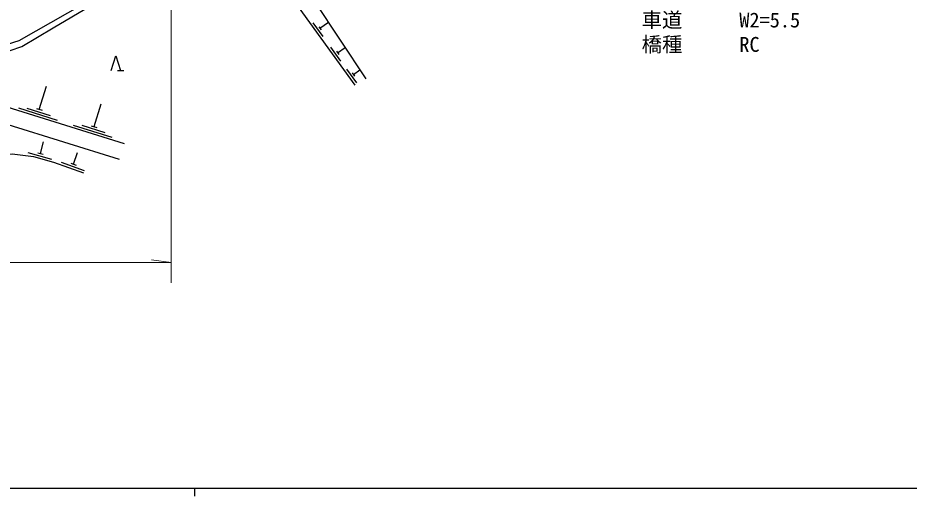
# Model space of a CAD drawing. Units: millimetres at full size, sheet at 1:1000; details may follow other scales. Extents: x 40000 to 680000, y 20000 to 380000.
# Drawn here: x 146282 to 255829, y 204000 to 262819 of the extents above; entities that cross this region are included whole.
import ezdxf
from ezdxf.enums import TextEntityAlignment as Align

# ---------------------------------------------------------------- set-up
doc = ezdxf.new("R2010")
doc.units = ezdxf.units.MM
doc.header["$LTSCALE"] = 1000
for name, color, linetype, lineweight in [('M-BGD', 7, 'Continuous', 25), ('M-STR-HTXT', 7, 'Continuous', 13), ('M-TTL-BAND', 7, 'Continuous', 25)]:
    doc.layers.add(name, color=color, linetype=linetype, lineweight=lineweight)
doc.styles.add('ＭＳ ゴシック', font='')
doc.styles.get('ＭＳ ゴシック').set_extended_font_data('MS Gothic')

msp = doc.modelspace()

# ---------------------------------------------------------------- linework, layer by layer
at = {"layer": 'M-BGD'}
for p, q in [((182558, 262206), (183787, 260503)), ((183416, 261530), (184457, 262281)), ((183272, 261729), (183559, 261332)), ((184727, 259200), (185956, 257497)), ((185442, 258722), (185728, 258325)), ((185585, 258524), (186502, 259185)), ((158540, 256344), (159292, 256344)), ((186660, 256521), (187889, 254818)), ((187518, 255845), (188324, 256426)), ((187375, 256043), (187661, 255646)), ((148921, 251562), (149821, 254430)), ((155649, 249452), (156520, 252227)), ((146356, 251738), (151127, 250241)), ((147400, 251725), (150262, 250827)), ((148587, 251667), (149255, 251457)), ((153084, 249627), (157855, 248131)), ((154128, 249614), (156991, 248716)), ((155315, 249556), (155983, 249347)), ((149058, 246141), (149452, 247588)), ((147531, 246247), (150426, 245457)), ((148720, 246233), (149395, 246049)), ((153125, 244835), (153632, 246247)), ((151612, 245059), (154436, 244046)), ((152796, 244953), (153455, 244717))]:
    msp.add_line(p, q, dxfattribs=at)
for points in [[(141467, 258467), (146454, 260033), (164113, 270112), (166402, 273383), (172377, 275126), (177142, 275384), (185474, 280133), (191113, 281427), (195105, 278194), (196322, 273175)], [(97547, 254778), (108372, 254473), (117005, 255329), (124780, 257444), (132718, 255805), (139574, 256842), (146762, 259283), (150618, 261607), (164370, 269729), (166856, 273119), (172160, 274379), (175621, 274379), (179605, 269627), (189058, 255315)], [(165845, 268929), (171557, 272035), (173529, 272216), (175171, 271931), (187718, 254542)], [(157753, 256344), (158335, 258126), (158917, 256344)], [(97537, 249651), (109398, 249323), (127889, 249361), (136906, 248149), (144911, 251877), (159356, 247346)], [(97531, 246482), (108857, 246035), (127756, 247345), (137223, 246073), (145053, 249720), (158753, 245422)], [(97526, 243850), (109017, 243667), (127938, 245504), (137412, 243640), (140091, 245014), (141548, 245653), (143671, 246027), (145602, 246106), (148203, 245752), (150658, 245083), (154359, 243755)]]:
    msp.add_lwpolyline(points, dxfattribs=at)
at = {"layer": 'M-STR-HTXT'}
for p, q in [((165132, 290997), (165133, 230240)), ((97554, 232726), (165133, 232727)), ((165133, 232727), (162702, 233068))]:
    msp.add_line(p, q, dxfattribs=at)
at = {"layer": 'M-TTL-BAND'}
for p, q in [((40000, 205000), (579000, 205000)), ((168000, 205000), (168000, 204000))]:
    msp.add_line(p, q, dxfattribs=at)

# ---------------------------------------------------------------- texts
at = {"layer": 'M-STR-HTXT', "style": 'ＭＳ ゴシック'}
for s, p in [('車道', (222949, 261082)), ('W2=5.5', (234949, 261082)), ('橋種', (222949, 258082)), ('RC', (234949, 258082))]:
    msp.add_text(s, height=1833, dxfattribs=at).set_placement(p, align=Align.BOTTOM_LEFT)

doc.saveas('drawing.dxf')
